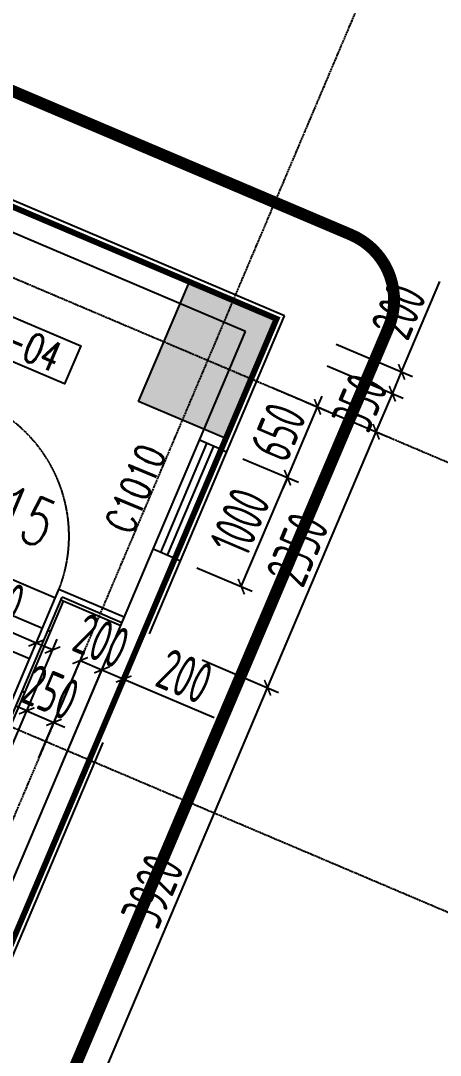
# Model space of a CAD drawing. Extents: x -3523 to 12007717, y -6694179 to 21431.
# Drawn here: x 11982960 to 11986508, y -6436198 to -6427453 of the extents above; entities that cross this region are included whole.
import ezdxf
from ezdxf.enums import TextEntityAlignment as Align
from ezdxf.xclip import XClip

# ---------------------------------------------------------------- set-up
doc = ezdxf.new("R2010")
doc.units = 0
doc.header["$LTSCALE"] = 10
doc.header["$MEASUREMENT"] = 0
doc.header["$XCLIPFRAME"] = 0
for name, pattern in [('A3-RG-axis-100$0$CENTER', [2, 1.25, -0.25, 0.25, -0.25]), ('A3-RI-4F$0$DASH', [0.35, 0.25, -0.1]), ('A3-RV-4F$0$HIDDEN2', [0.1875, 0.125, -0.0625]), ('DASHED2', [0.375, 0.25, -0.125])]:
    doc.linetypes.add(name, pattern=pattern)
for name, color, linetype in [('A-CLOD', 200, 'Continuous'), ('A3-RB-4F-100$0$A-DIMS-100', 1, 'Continuous'), ('A3-RG-axis-100$0$A-GRID', 1, 'A3-RG-axis-100$0$CENTER'), ('A3-RI-4F$0$A-FLOR', 2, 'Continuous'), ('A3-RI-4F$0$A-GLAZ', 140, 'Continuous'), ('A3-RI-4F$0$A-WALL', 7, 'Continuous'), ('A3-RI-4F$0$A-WALL-FINI', 95, 'Continuous'), ('A3-RS-1F$0$A-HATH-GRAY', 8, 'Continuous'), ('A3-RS-1F$0$A-WALL', 7, 'Continuous'), ('A3-RV-4F$0$A-STRS', 50, 'Continuous'), ('A3-RV-4F$0$A-STRS-HRAL', 80, 'Continuous'), ('A3-RV-4F$0$A-SYMB-STRS', 1, 'Continuous'), ('A3-SYMB-4F-100$0$A-SYMB', 4, 'Continuous'), ('A3-SYMB-4F-100$0$A-SYMB-DOOR', 3, 'Continuous'), ('A3-SYMB-4F-100$0$A-SYMB-DOOR1', 3, 'Continuous'), ('A3-SYMB-4F-100$0$A-SYMB-DOOR2', 3, 'Continuous'), ('A3-SYMB-4F-100$0$A-SYMB-DOOR3', 3, 'Continuous'), ('A3-SYMB-4F-100$0$A-SYMB-NAME', 4, 'Continuous'), ('A3-SYMB-4F-100$0$A-SYMB-NAME-E', 4, 'Continuous'), ('A3-SYMB-4F-100$0$A-SYMB-NUMB-T', 4, 'Continuous'), ('A3-SYMB-4F-100$0$A-SYMB-STRS', 1, 'Continuous')]:
    doc.layers.add(name, color=color, linetype=linetype)
doc.styles.add('A3-RB-4F-100$0$XD2008', font='xd-hzs.shx', dxfattribs={"width": 0.7, "bigfont": 'xd-hztxt.shx'})
doc.styles.add('A3-SYMB-4F-100$0$ECADI-TXT', font='simplex.shx', dxfattribs={"bigfont": 'hztxt.shx'})
doc.dimstyles.new('A3-RB-4F-100$0$XD100$0', dxfattribs={"dimscale": 100, "dimtxt": 3.5, "dimasz": 1, "dimexe": 1, "dimexo": 2, "dimgap": 0.5, "dimtad": 1, "dimdec": 0, "dimdsep": 46, "dimtxsty": 'A3-RB-4F-100$0$XD2008', "dimblk1": 'A3-RB-4F-100$0$_ARCHTICK', "dimblk2": 'A3-RB-4F-100$0$_ARCHTICK', "dimsah": 1, "dimcen": 2.5, "dimclrt": 4, "dimaunit": 1, "dimadec": 0, "dimazin": 0, "dimtfac": 1, "dimtdec": 0, "dimtix": 1, "dimtmove": 0, "dimatfit": 3, "dimfxl": 0, "dimtolj": 1, "dimtzin": 0, "dimarcsym": 0})

# ---------------------------------------------------------------- blocks, each defined once
blk = doc.blocks.new('A3-RI-4F')
at = {"layer": 'A3-RI-4F$0$A-FLOR', "linetype": 'A3-RI-4F$0$DASH', "const_width": 50}
blk.add_lwpolyline([(11907835.3, -6369053.3), (11897656.1, -6393034), (11898128.3, -6393234.3, -0.084697), (11913933.8, -6391266.8), (11915314, -6394764.5, -0.031408), (11917936.9, -6393922), (11918378.7, -6395666.9), (11918415.6, -6395812.3, -0.137995), (11924069.8, -6395802.9), (11938272.6, -6400392.8, -0.63707), (11939156.2, -6407589.3), (11916413.2, -6421800.6), (11915152.9, -6424769.9), (11915014, -6425097), (11914547.2, -6426196.6), (11920044.1, -6428529.9), (11921412.2, -6425308.5), (11977074.7, -6448935.7), (11985123.7, -6429973.3), (11973295.2, -6424952.4), (11972791.6, -6425444.7)], format="xyb", dxfattribs=at)
at = {"layer": 'A3-RI-4F$0$A-GLAZ'}
for p, q in [((11984080, -6431920.3), (11984470.8, -6430999.8)), ((11984144.5, -6431947.6), (11984535.2, -6431027.1)), ((11984590.4, -6431050.6), (11984199.7, -6431971.1)), ((11984654.9, -6431077.9), (11984264.1, -6431998.4))]:
    blk.add_line(p, q, dxfattribs=at)
at = {"layer": 'A3-RI-4F$0$A-WALL'}
for p, q in [((11985123.7, -6429973.3), (11973295.2, -6424952.4)), ((11984861.5, -6430079.3), (11981179.5, -6428516.3)), ((11984654.9, -6431077.9), (11985123.7, -6429973.3)), ((11984470.8, -6430999.8), (11984861.5, -6430079.3)), ((11984654.9, -6431077.9), (11984470.8, -6430999.8)), ((11984654.9, -6431077.9), (11984470.8, -6430999.8)), ((11984654.9, -6431077.9), (11984470.8, -6430999.8)), ((11982263.1, -6436200.6), (11984080, -6431920.3)), ((11984264.1, -6431998.4), (11984080, -6431920.3)), ((11982447.2, -6436278.8), (11984264.1, -6431998.4))]:
    blk.add_line(p, q, dxfattribs=at)
at = {"layer": 'A3-RI-4F$0$A-WALL-FINI'}
for p, q in [((11985189.3, -6429946.8), (11973314.7, -6424906.3)), ((11984048.4, -6432634.7), (11985189.3, -6429946.8)), ((11984654.9, -6431077.9), (11984700.9, -6431097.4)), ((11984264.1, -6431998.4), (11984310.2, -6432017.9)), ((11978754, -6445107.5), (11983657.6, -6433555.2))]:
    blk.add_line(p, q, dxfattribs=at)
blk = doc.blocks.new('A3-RG-axis-100')
at = {"layer": 'A3-RG-axis-100$0$A-GRID'}
for p, q in [((11907163.4, -6401280.8), (11992184.7, -6437370.3)), ((11987939.3, -6422316.5), (11976921.4, -6448273.1)), ((11972482, -6425204.7), (11993552.3, -6434148.5))]:
    blk.add_line(p, q, dxfattribs=at)
blk = doc.blocks.new('A3-SYMB-4F-100$0$ECADI-TAG-NAME')
at = {"layer": 'A3-SYMB-4F-100$0$A-SYMB-NAME', "style": 'A3-SYMB-4F-100$0$ECADI-TXT', "width": 0.7}
blk.add_attdef('CHINESENAME', (1.855, 1.528), '', height=4, dxfattribs=at)
at = {"layer": 'A3-SYMB-4F-100$0$A-SYMB-NAME-E', "style": 'A3-SYMB-4F-100$0$ECADI-TXT', "width": 0.7}
blk.add_attdef('ENGLISHLOW', (2.183, 6.956), '', height=2.5, dxfattribs=at)
blk = doc.blocks.new('A3-SYMB-4F-100$0$ECADI-TAG-CODE')
at = {"layer": 'A3-SYMB-4F-100$0$A-SYMB-NUMB-T', "color": 1}
blk.add_lwpolyline([(0, 3.5), (15, 3.5), (15, 0), (0, 0)], close=True, dxfattribs=at)
at = {"layer": 'A3-SYMB-4F-100$0$A-SYMB-NUMB-T', "style": 'A3-SYMB-4F-100$0$ECADI-TXT', "width": 0.7}
blk.add_attdef('CODE', text='', height=2.5, dxfattribs=at).set_placement((7.5, 1.75), align=Align.MIDDLE_CENTER)
blk = doc.blocks.new('A3-SYMB-4F-100$0$ECADI-TAG-DOOR')
at = {"layer": 'A3-SYMB-4F-100$0$A-SYMB-DOOR', "style": 'A3-SYMB-4F-100$0$ECADI-TXT', "width": 0.7}
for tag, p in [('门窗主编号1', (-6.414, 7.257)), ('门窗主编号2', (2.085, 7.257))]:
    blk.add_attdef(tag, p, '', height=2.5, dxfattribs=at)
at = {"layer": 'A3-SYMB-4F-100$0$A-SYMB-DOOR', "style": 'A3-SYMB-4F-100$0$ECADI-TXT', "width": 0.7, "flags": 1}
for tag, p in [('洞口尺寸(宽X高)', (-6.416, 1.62)), ('备注', (-6.394, -1.213))]:
    blk.add_attdef(tag, p, '', height=2.5, dxfattribs=at)
at = {"layer": 'A3-SYMB-4F-100$0$A-SYMB-DOOR1', "style": 'A3-SYMB-4F-100$0$ECADI-TXT', "width": 0.7}
blk.add_attdef('门窗辅编号1', (-6.414, 4.413), '', height=2.5, dxfattribs=at)
at = {"layer": 'A3-SYMB-4F-100$0$A-SYMB-DOOR2', "style": 'A3-SYMB-4F-100$0$ECADI-TXT', "width": 0.7}
blk.add_attdef('门窗辅编号2', (-2.861, 4.413), '', height=2.5, dxfattribs=at)
at = {"layer": 'A3-SYMB-4F-100$0$A-SYMB-DOOR3', "style": 'A3-SYMB-4F-100$0$ECADI-TXT', "width": 0.7}
blk.add_attdef('门窗辅编号3', (2.323, 4.413), '', height=2.5, dxfattribs=at)
blk = doc.blocks.new('A3-SYMB-4F-100')
at = {"layer": 'A3-SYMB-4F-100$0$A-SYMB', "xscale": 100.0000000100172, "yscale": 100.0000000002329, "zscale": 100, "rotation": 337}
blk.add_blockref('A3-SYMB-4F-100$0$ECADI-TAG-CODE', (11981950.6, -6429936.3), dxfattribs=at).add_auto_attribs({'CODE': 'A3-ST-04'})
at = {"layer": 'A3-SYMB-4F-100$0$A-SYMB-DOOR1'}
ref = blk.add_blockref('A3-SYMB-4F-100$0$ECADI-TAG-DOOR', (11984953.5, -6431180.1), dxfattribs=dict(at, xscale=99.99999999997289, yscale=100.0000000000001, zscale=100, rotation=67.13581924038562))
ref.add_attrib('门窗主编号1', 'C1010', dxfattribs={"height": 250, "rotation": 67.13582, "style": 'A3-SYMB-4F-100$0$ECADI-TXT', "width": 0.7}).set_placement((11984192.9, -6431109), align=Align.RIGHT)
at = {"layer": 'A3-SYMB-4F-100$0$A-SYMB-STRS'}
ref = blk.add_blockref('A3-SYMB-4F-100$0$ECADI-TAG-NAME', (11982212.7, -6431690.6, 0), dxfattribs=dict(at, xscale=100, yscale=100, rotation=337))
ref.add_attrib('CHINESENAME', '下15', (11982443.2, -6431622.5, 0), dxfattribs={"height": 400, "rotation": 337, "style": 'A3-SYMB-4F-100$0$ECADI-TXT', "width": 0.7})
blk = doc.blocks.new('A3-RB-4F-100$0$_ARCHTICK')
at = {"color": 0, "linetype": 'ByBlock', "const_width": 0.15}
blk.add_lwpolyline([(-0.5, -0.5), (0.5, 0.5)], dxfattribs=at)
blk = doc.blocks.new('*D2980')
at = {"layer": 'A3-RB-4F-100$0$A-DIMS-100', "color": 0, "lineweight": -2}
for p, q in [((11984495.3, -6432857), (11985139.6, -6433130.5)), ((11983515.9, -6436699.8), (11985047.6, -6433091.4)), ((11982963.6, -6436465.4), (11983607.9, -6436738.9))]:
    blk.add_line(p, q, dxfattribs=at)
at = {"layer": 'Defpoints', "color": 0}
for p in [(11984311.2, -6432778.8), (11985047.6, -6433091.4), (11982779.5, -6436387.2)]:
    blk.add_point(p, dxfattribs=at)
at = {"layer": 'A3-RB-4F-100$0$A-DIMS-100', "color": 0, "lineweight": -2, "xscale": 100, "yscale": 100, "zscale": 100}
for p, rotation in [((11985047.6, -6433091.4), 66.99999999943901), ((11983515.9, -6436699.8), 246.999999999439)]:
    blk.add_blockref('A3-RB-4F-100$0$_ARCHTICK', p, dxfattribs=dict(at, rotation=rotation))
at = {"layer": 'A3-RB-4F-100$0$A-DIMS-100', "color": 4, "insert": (11984074.6, -6434807.7), "char_height": 350, "attachment_point": 5, "rotation": 67, "style": 'A3-RB-4F-100$0$XD2008'}
blk.add_mtext('\\A1;3920', dxfattribs=at)
blk = doc.blocks.new('*D2981')
at = {"layer": 'A3-RB-4F-100$0$A-DIMS-100', "color": 0, "lineweight": -2}
for p, q in [((11985413.5, -6430693.8), (11986057.8, -6430967.3)), ((11985047.6, -6433091.4), (11985965.8, -6430928.2)), ((11984495.3, -6432857), (11985139.6, -6433130.5))]:
    blk.add_line(p, q, dxfattribs=at)
at = {"layer": 'Defpoints', "color": 0}
for p in [(11985229.4, -6430615.6), (11985965.8, -6430928.2), (11984311.2, -6432778.8)]:
    blk.add_point(p, dxfattribs=at)
at = {"layer": 'A3-RB-4F-100$0$A-DIMS-100', "color": 0, "lineweight": -2, "xscale": 100, "yscale": 100, "zscale": 100}
for p, rotation in [((11985965.8, -6430928.2), 66.9999999994443), ((11985047.6, -6433091.4), 246.9999999994443)]:
    blk.add_blockref('A3-RB-4F-100$0$_ARCHTICK', p, dxfattribs=dict(at, rotation=rotation))
at = {"layer": 'A3-RB-4F-100$0$A-DIMS-100', "color": 4, "insert": (11985299.6, -6431921.9), "char_height": 350, "attachment_point": 5, "rotation": 67, "style": 'A3-RB-4F-100$0$XD2008'}
blk.add_mtext('\\A1;2350', dxfattribs=at)
blk = doc.blocks.new('*D2982')
at = {"layer": 'A3-RB-4F-100$0$A-DIMS-100', "color": 0, "lineweight": -2}
for p, q in [((11985550.2, -6430371.6), (11986194.6, -6430645.1)), ((11985965.8, -6430928.2), (11986102.5, -6430606)), ((11985413.5, -6430693.8), (11986057.8, -6430967.3))]:
    blk.add_line(p, q, dxfattribs=at)
at = {"layer": 'Defpoints', "color": 0}
for p in [(11985366.1, -6430293.5), (11986102.5, -6430606), (11985229.4, -6430615.6)]:
    blk.add_point(p, dxfattribs=at)
at = {"layer": 'A3-RB-4F-100$0$A-DIMS-100', "color": 0, "lineweight": -2, "xscale": 100, "yscale": 100, "zscale": 100}
for p, rotation in [((11986102.5, -6430606), 66.99999999928187), ((11985965.8, -6430928.2), 246.9999999992818)]:
    blk.add_blockref('A3-RB-4F-100$0$_ARCHTICK', p, dxfattribs=dict(at, rotation=rotation))
at = {"layer": 'A3-RB-4F-100$0$A-DIMS-100', "color": 4, "insert": (11985827, -6430679.2), "char_height": 350, "attachment_point": 5, "rotation": 67, "style": 'A3-RB-4F-100$0$XD2008'}
blk.add_mtext('\\A1;350', dxfattribs=at)
blk = doc.blocks.new('*D2983')
at = {"layer": 'A3-RB-4F-100$0$A-DIMS-100', "color": 0, "lineweight": -2}
for p, q in [((11986180.7, -6430421.9), (11986505, -6429657.9)), ((11985628.4, -6430187.5), (11986272.7, -6430461)), ((11985550.2, -6430371.6), (11986194.6, -6430645.1)), ((11986102.5, -6430606), (11986180.7, -6430421.9))]:
    blk.add_line(p, q, dxfattribs=at)
at = {"layer": 'Defpoints', "color": 0}
for p in [(11985444.3, -6430109.4), (11985366.1, -6430293.5), (11986180.7, -6430421.9)]:
    blk.add_point(p, dxfattribs=at)
at = {"layer": 'A3-RB-4F-100$0$A-DIMS-100', "color": 0, "lineweight": -2, "xscale": 100, "yscale": 100, "zscale": 100}
for p, rotation in [((11986180.7, -6430421.9), 66.99999999953278), ((11986102.5, -6430606), 246.9999999995327)]:
    blk.add_blockref('A3-RB-4F-100$0$_ARCHTICK', p, dxfattribs=dict(at, rotation=rotation))
at = {"layer": 'A3-RB-4F-100$0$A-DIMS-100', "color": 4, "insert": (11986155.3, -6429906), "char_height": 350, "attachment_point": 5, "rotation": 67, "style": 'A3-RB-4F-100$0$XD2008'}
blk.add_mtext('\\A1;200', dxfattribs=at)
blk = doc.blocks.new('*D3013')
at = {"layer": 'A3-RB-4F-100$0$A-DIMS-100', "color": 0, "lineweight": -2}
for p, q in [((11983091.5, -6432713.5), (11982370.4, -6432407.4)), ((11982746.3, -6433526.8), (11983130.6, -6432621.5)), ((11982884.3, -6433585.4), (11983268.7, -6432680.1)), ((11983229.6, -6432772.1), (11983091.5, -6432713.5))]:
    blk.add_line(p, q, dxfattribs=at)
at = {"layer": 'Defpoints', "color": 0}
for p in [(11983229.6, -6432772.1), (11982668.1, -6433710.9), (11982806.2, -6433769.5)]:
    blk.add_point(p, dxfattribs=at)
at = {"layer": 'A3-RB-4F-100$0$A-DIMS-100', "color": 0, "lineweight": -2, "xscale": 100, "yscale": 100, "zscale": 100}
for p, rotation in [((11983091.5, -6432713.5), 156.9999999998308), ((11983229.6, -6432772.1), 336.9999999998308)]:
    blk.add_blockref('A3-RB-4F-100$0$_ARCHTICK', p, dxfattribs=dict(at, rotation=rotation))
at = {"layer": 'A3-RB-4F-100$0$A-DIMS-100', "color": 4, "insert": (11982772.9, -6432333.8), "char_height": 350, "attachment_point": 5, "rotation": 337, "style": 'A3-RB-4F-100$0$XD2008'}
blk.add_mtext('\\A1;150', dxfattribs=at)
blk = doc.blocks.new('*D3014')
at = {"layer": 'A3-RB-4F-100$0$A-DIMS-100', "color": 0, "lineweight": -2}
for p, q in [((11982884.3, -6433585.4), (11983050.3, -6433194.6)), ((11983011.2, -6433286.6), (11982919.1, -6433247.6)), ((11983011.2, -6433286.6), (11983241.3, -6433384.3)), ((11983114.5, -6433683.1), (11983280.4, -6433292.3)), ((11983241.3, -6433384.3), (11983333.4, -6433423.4))]:
    blk.add_line(p, q, dxfattribs=at)
at = {"layer": 'Defpoints', "color": 0}
for p in [(11983241.3, -6433384.3), (11982806.2, -6433769.5), (11983036.3, -6433867.2)]:
    blk.add_point(p, dxfattribs=at)
at = {"layer": 'A3-RB-4F-100$0$A-DIMS-100', "color": 0, "lineweight": -2, "xscale": 100, "yscale": 100, "zscale": 100}
for p, rotation in [((11983011.2, -6433286.6), 336.9999999999137), ((11983241.3, -6433384.3), 156.9999999999137)]:
    blk.add_blockref('A3-RB-4F-100$0$_ARCHTICK', p, dxfattribs=dict(at, rotation=rotation))
at = {"layer": 'A3-RB-4F-100$0$A-DIMS-100', "color": 4, "insert": (11983214.2, -6433128.4), "char_height": 350, "attachment_point": 5, "rotation": 337, "style": 'A3-RB-4F-100$0$XD2008'}
blk.add_mtext('\\A1;250', dxfattribs=at)
blk = doc.blocks.new('*D3015')
at = {"layer": 'A3-RB-4F-100$0$A-DIMS-100', "color": 0, "lineweight": -2}
for p, q in [((11983114.5, -6433683.1), (11983502.1, -6432769.9)), ((11983298.6, -6433761.3), (11983686.2, -6432848)), ((11983463.1, -6432861.9), (11983647.2, -6432940.1))]:
    blk.add_line(p, q, dxfattribs=at)
at = {"layer": 'Defpoints', "color": 0}
for p in [(11983647.2, -6432940.1), (11983036.3, -6433867.2), (11983220.4, -6433945.4)]:
    blk.add_point(p, dxfattribs=at)
at = {"layer": 'A3-RB-4F-100$0$A-DIMS-100', "color": 0, "lineweight": -2, "xscale": 100, "yscale": 100, "zscale": 100}
for p, rotation in [((11983463.1, -6432861.9), 157.0000000001583), ((11983647.2, -6432940.1), 337.0000000001583)]:
    blk.add_blockref('A3-RB-4F-100$0$_ARCHTICK', p, dxfattribs=dict(at, rotation=rotation))
at = {"layer": 'A3-RB-4F-100$0$A-DIMS-100', "color": 4, "insert": (11983643, -6432693.9), "char_height": 350, "attachment_point": 5, "rotation": 337, "style": 'A3-RB-4F-100$0$XD2008'}
blk.add_mtext('\\A1;200', dxfattribs=at)
blk = doc.blocks.new('*D3016')
at = {"layer": 'A3-RB-4F-100$0$A-DIMS-100', "color": 0, "lineweight": -2}
for p, q in [((11983298.6, -6433761.3), (11983686.2, -6432848)), ((11983482.7, -6433839.4), (11983870.3, -6432926.2)), ((11983647.2, -6432940.1), (11983831.3, -6433018.2)), ((11983831.3, -6433018.2), (11984595.3, -6433342.5))]:
    blk.add_line(p, q, dxfattribs=at)
at = {"layer": 'Defpoints', "color": 0}
for p in [(11983831.3, -6433018.2), (11983220.4, -6433945.4), (11983404.5, -6434023.5)]:
    blk.add_point(p, dxfattribs=at)
at = {"layer": 'A3-RB-4F-100$0$A-DIMS-100', "color": 0, "lineweight": -2, "xscale": 100, "yscale": 100, "zscale": 100}
for p, rotation in [((11983647.2, -6432940.1), 156.9999999998385), ((11983831.3, -6433018.2), 336.9999999998385)]:
    blk.add_blockref('A3-RB-4F-100$0$_ARCHTICK', p, dxfattribs=dict(at, rotation=rotation))
at = {"layer": 'A3-RB-4F-100$0$A-DIMS-100', "color": 4, "insert": (11984347.2, -6432992.8), "char_height": 350, "attachment_point": 5, "rotation": 337, "style": 'A3-RB-4F-100$0$XD2008'}
blk.add_mtext('\\A1;200', dxfattribs=at)
blk = doc.blocks.new('*D2461')
at = {"layer": 'A3-RB-4F-100$0$A-DIMS-100', "color": 0, "lineweight": -2}
for p, q in [((11984839, -6431156.1), (11985308.4, -6431355.3)), ((11984825.6, -6432236.7), (11985216.4, -6431316.2)), ((11984448.2, -6432076.6), (11984917.7, -6432275.8))]:
    blk.add_line(p, q, dxfattribs=at)
at = {"layer": 'Defpoints', "color": 0}
for p in [(11984654.9, -6431077.9), (11985216.4, -6431316.2), (11984264.1, -6431998.4)]:
    blk.add_point(p, dxfattribs=at)
at = {"layer": 'A3-RB-4F-100$0$A-DIMS-100', "color": 0, "lineweight": -2, "xscale": 100, "yscale": 100, "zscale": 100}
for p, rotation in [((11985216.4, -6431316.2), 67.00000231776059), ((11984825.6, -6432236.7), 247.0000023177606)]:
    blk.add_blockref('A3-RB-4F-100$0$_ARCHTICK', p, dxfattribs=dict(at, rotation=rotation))
at = {"layer": 'A3-RB-4F-100$0$A-DIMS-100', "color": 4, "insert": (11984813.9, -6431688.6), "char_height": 350, "attachment_point": 5, "rotation": 67, "style": 'A3-RB-4F-100$0$XD2008'}
blk.add_mtext('\\A1;1000', dxfattribs=at)
blk = doc.blocks.new('*D2462')
at = {"layer": 'A3-RB-4F-100$0$A-DIMS-100', "color": 0, "lineweight": -2}
for p, q in [((11985092.9, -6430557.7), (11985562.4, -6430757)), ((11985470.3, -6430717.9), (11985509.4, -6430625.9)), ((11985216.4, -6431316.2), (11985470.3, -6430717.9)), ((11984839, -6431156.1), (11985308.4, -6431355.3)), ((11985216.4, -6431316.2), (11985177.3, -6431408.3))]:
    blk.add_line(p, q, dxfattribs=at)
at = {"layer": 'Defpoints', "color": 0}
for p in [(11984908.8, -6430479.6), (11985470.3, -6430717.9), (11984654.9, -6431077.9)]:
    blk.add_point(p, dxfattribs=at)
at = {"layer": 'A3-RB-4F-100$0$A-DIMS-100', "color": 0, "lineweight": -2, "xscale": 100, "yscale": 100, "zscale": 100}
for p, rotation in [((11985470.3, -6430717.9), 247.000002317855), ((11985216.4, -6431316.2), 67.00000231785504)]:
    blk.add_blockref('A3-RB-4F-100$0$_ARCHTICK', p, dxfattribs=dict(at, rotation=rotation))
at = {"layer": 'A3-RB-4F-100$0$A-DIMS-100', "color": 4, "insert": (11985136.2, -6430929.2), "char_height": 350, "attachment_point": 5, "rotation": 67, "style": 'A3-RB-4F-100$0$XD2008'}
blk.add_mtext('\\A1;650', dxfattribs=at)
blk = doc.blocks.new('A3-RV-4F')
at = {"layer": 'A3-RV-4F$0$A-STRS'}
for p, q in [((11982103.6, -6431841.8), (11983254.2, -6432330.2)), ((11981994.2, -6432099.5), (11983144.8, -6432587.9)), ((11981791.6, -6435967.9), (11983323.3, -6432359.5)), ((11981884.8, -6432357.2), (11983035.4, -6432845.6)), ((11983300.2, -6432349.7), (11983806.5, -6432564.6)), ((11983190.8, -6432607.5), (11983213.9, -6432617.2)), ((11983213.9, -6432617.2), (11983190.8, -6432607.5)), ((11982972, -6433122.9), (11982995, -6433132.7)), ((11982995, -6433132.7), (11982972, -6433122.9))]:
    blk.add_line(p, q, dxfattribs=at)
at = {"layer": 'A3-RV-4F$0$A-STRS-HRAL'}
for p, q in [((11981693.3, -6436007.6), (11983283.5, -6432261.1)), ((11983835.8, -6432495.6), (11983283.5, -6432261.1)), ((11981758.8, -6435981.1), (11983310, -6432326.7)), ((11983816.3, -6432541.6), (11983310, -6432326.7))]:
    blk.add_line(p, q, dxfattribs=at)
at = {"layer": 'A3-RV-4F$0$A-SYMB-STRS', "linetype": 'A3-RV-4F$0$HIDDEN2'}
blk.add_lwpolyline([(11980676.7, -6431236.1, -0.428236), (11982325.6, -6430550.9), (11982601.8, -6430668.1, -0.428346), (11983254.2, -6432330.2)], format="xyb", dxfattribs=at)
blk = doc.blocks.new('A3-RS-1F')
at = {"layer": 'A3-RS-1F$0$A-HATH-GRAY'}
blk.add_hatch(color=256, dxfattribs=at).paths.add_polyline_path([(11983957.5, -6430673.3), (11984387.3, -6429660.7), (11985123.7, -6429973.3), (11984693.9, -6430985.9)])
at = {"layer": 'A3-RS-1F$0$A-WALL'}
blk.add_lwpolyline([(11983957.5, -6430673.3), (11984387.3, -6429660.7), (11985123.7, -6429973.3), (11984693.9, -6430985.9)], close=True, dxfattribs=at)
blk = doc.blocks.new('A3-RB-4F-100')
at = {"layer": 'A3-RB-4F-100$0$A-DIMS-100'}
for base, p1, p2, angle, picture, middle in [((11986180.7, -6430421.9), (11985366.1, -6430293.5), (11985444.3, -6430109.4), 67, '*D2983', (11986362.4, -6429993.9)), ((11986102.5, -6430606), (11985229.4, -6430615.6), (11985366.1, -6430293.5), 67, '*D2982', (11986034.2, -6430767.1)), ((11983229.6, -6432772.1), (11982668.1, -6433710.9), (11982806.2, -6433769.5), 337, '*D3013', (11982684.9, -6432540.9)), ((11983647.2, -6432940.1), (11983036.3, -6433867.2), (11983220.4, -6433945.4), 337, '*D3015', (11983555.1, -6432901)), ((11983831.3, -6433018.2), (11983220.4, -6433945.4), (11983404.5, -6434023.5), 337, '*D3016', (11984259.3, -6433199.9))]:
    dim = blk.add_linear_dim(base=base, p1=p1, p2=p2, angle=angle, dimstyle='A3-RB-4F-100$0$XD100$0', override={"dimasz": 1, "dimadec": 3}, dxfattribs=at)
    dim.commit()
    dim.dimension.update_dxf_attribs({"geometry": picture, "text_midpoint": middle, "dimtype": 129})
for p1, p2, distance, picture, middle in [((11984654.9, -6431077.9), (11984908.8, -6430479.6), -610, '*D2462', (11985136.2, -6430929.2)), ((11984311.2, -6432778.8), (11985229.4, -6430615.6), -800, '*D2981', (11985299.6, -6431921.9)), ((11984264.1, -6431998.4), (11984654.9, -6431077.9), -610, '*D2461', (11984813.9, -6431688.6)), ((11982806.2, -6433769.5), (11983036.3, -6433867.2), 524.6, '*D3014', (11983214.2, -6433128.4)), ((11982779.5, -6436387.2), (11984311.2, -6432778.8), -800, '*D2980', (11984074.6, -6434807.7))]:
    dim = blk.add_aligned_dim(p1=p1, p2=p2, distance=distance, dimstyle='A3-RB-4F-100$0$XD100$0', override={"dimasz": 1, "dimadec": 3}, dxfattribs=at)
    dim.commit()
    dim.dimension.update_dxf_attribs({"geometry": picture, "text_midpoint": middle})

msp = doc.modelspace()

# ---------------------------------------------------------------- linework, layer by layer
at = {"layer": 'A-CLOD', "linetype": 'DASHED2', "const_width": 100}
msp.add_lwpolyline([(11978479.6, -6426175.3), (11985751.6, -6429262, -0.414214), (11986069.5, -6430048.8), (11982025.4, -6439576, -0.414214), (11981238.7, -6439893.9), (11973966.7, -6436807.1, -0.414214), (11973648.8, -6436020.3), (11977692.9, -6426493.1, -0.414214)], format="xyb", close=True, dxfattribs=at)

# ---------------------------------------------------------------- block references
for name in ['A3-RB-4F-100', 'A3-RI-4F', 'A3-RG-axis-100', 'A3-SYMB-4F-100', 'A3-RV-4F']:
    msp.add_blockref(name, (0, 0))
ref = msp.add_blockref('A3-RS-1F', (0, 0))
XClip(ref).set_block_clipping_path([(11871425.4322899505, -6415321.6611522771), (11906602.3863900397, -6425223.3304480491), (11927660.6718041506, -6433885.5894491719), (11979180.2172092292, -6452870.0973187089), (12006666.0703704003, -6383055.1873073513), (11899640.5729718395, -6357118.50795958), (11882000.8699817006, -6406957.6178313009)])

doc.saveas('drawing.dxf')
